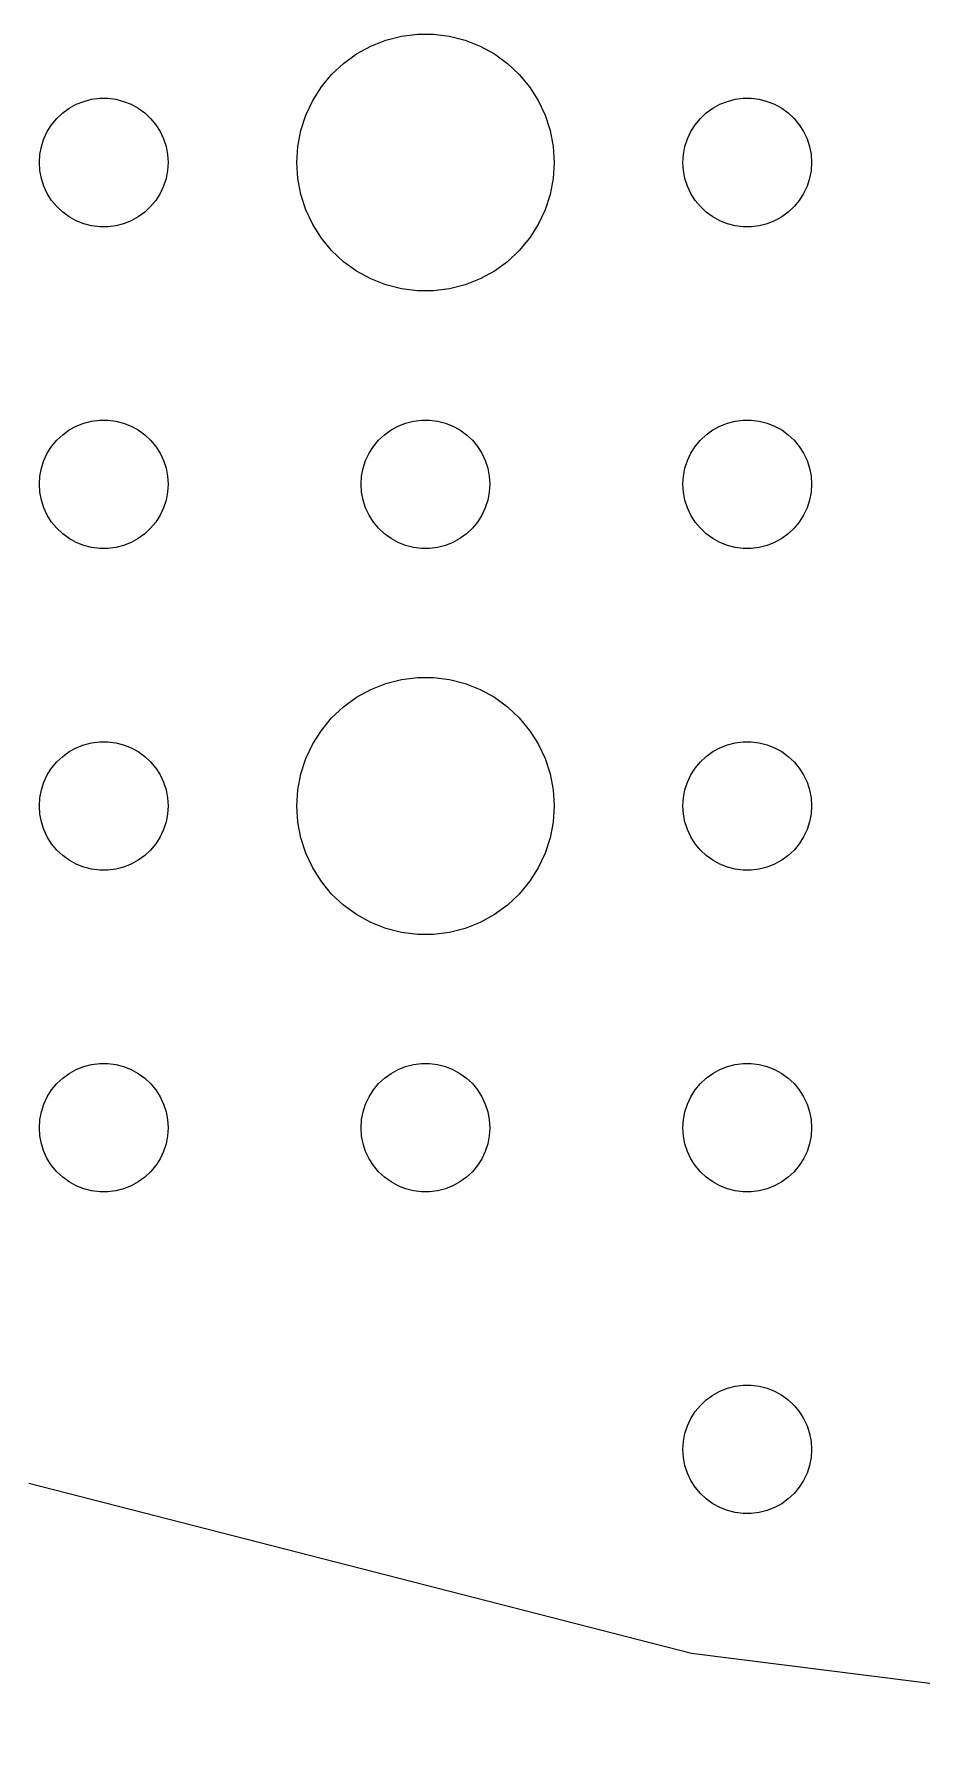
# Model space of a CAD drawing. Header units: metres. Extents: x -127 to 127, y -127 to 127.
# Drawn here: x -39.12 to -18.43, y -126.75 to -87.01 of the extents above; entities that cross this region are included whole.
import ezdxf

# ---------------------------------------------------------------- set-up
doc = ezdxf.new("R2010")
doc.units = ezdxf.units.M

msp = doc.modelspace()

# ---------------------------------------------------------------- linework, layer by layer
for p, q in [((-30.5621, -87.0531), (-30.1884, -87.0059)), ((-30.1884, -87.0059), (-29.8116, -87.0059)), ((-29.8116, -87.0059), (-29.4379, -87.0531)), ((-31.6075, -87.467), (-31.2773, -87.2855)), ((-31.2773, -87.2855), (-30.927, -87.1468)), ((-30.927, -87.1468), (-30.5621, -87.0531)), ((-29.4379, -87.0531), (-29.0729, -87.1468)), ((-29.0729, -87.1468), (-28.7227, -87.2855)), ((-28.7227, -87.2855), (-28.3925, -87.467)), ((-32.1869, -87.9464), (-31.9123, -87.6885)), ((-31.9123, -87.6885), (-31.6075, -87.467)), ((-28.3925, -87.467), (-28.0877, -87.6885)), ((-28.0877, -87.6885), (-27.8131, -87.9464)), ((-32.427, -88.2366), (-32.1869, -87.9464)), ((-27.8131, -87.9464), (-27.5729, -88.2366)), ((-38.1387, -88.6428), (-37.9635, -88.5734)), ((-37.9635, -88.5734), (-37.7811, -88.5266)), ((-37.7811, -88.5266), (-37.5942, -88.503)), ((-37.5942, -88.503), (-37.4058, -88.503)), ((-37.4058, -88.503), (-37.2189, -88.5266)), ((-37.2189, -88.5266), (-37.0365, -88.5734)), ((-37.0365, -88.5734), (-36.8613, -88.6428)), ((-32.7893, -88.8956), (-32.6289, -88.5547)), ((-32.6289, -88.5547), (-32.427, -88.2366)), ((-27.5729, -88.2366), (-27.3711, -88.5547)), ((-27.3711, -88.5547), (-27.2107, -88.8956)), ((-23.1387, -88.6428), (-22.9635, -88.5734)), ((-22.9635, -88.5734), (-22.7811, -88.5266)), ((-22.7811, -88.5266), (-22.5942, -88.503)), ((-22.5942, -88.503), (-22.4058, -88.503)), ((-22.4058, -88.503), (-22.2189, -88.5266)), ((-22.2189, -88.5266), (-22.0365, -88.5734)), ((-22.0365, -88.5734), (-21.8613, -88.6428)), ((-38.7135, -89.1183), (-38.5934, -88.9732)), ((-38.5934, -88.9732), (-38.4561, -88.8442)), ((-38.4561, -88.8442), (-38.3037, -88.7335)), ((-38.3037, -88.7335), (-38.1387, -88.6428)), ((-36.8613, -88.6428), (-36.6963, -88.7335)), ((-36.6963, -88.7335), (-36.5439, -88.8442)), ((-36.5439, -88.8442), (-36.4065, -88.9732)), ((-36.4065, -88.9732), (-36.2865, -89.1183)), ((-32.9057, -89.2539), (-32.7893, -88.8956)), ((-27.2107, -88.8956), (-27.0942, -89.2539)), ((-23.7135, -89.1183), (-23.5934, -88.9732)), ((-23.5934, -88.9732), (-23.4561, -88.8442)), ((-23.4561, -88.8442), (-23.3037, -88.7335)), ((-23.3037, -88.7335), (-23.1387, -88.6428)), ((-21.8613, -88.6428), (-21.6963, -88.7335)), ((-21.6963, -88.7335), (-21.5439, -88.8442)), ((-21.5439, -88.8442), (-21.4065, -88.9732)), ((-21.4065, -88.9732), (-21.2865, -89.1183)), ((-38.8947, -89.4478), (-38.8145, -89.2774)), ((-38.8145, -89.2774), (-38.7135, -89.1183)), ((-36.2865, -89.1183), (-36.1855, -89.2774)), ((-36.1855, -89.2774), (-36.1053, -89.4478)), ((-32.9763, -89.624), (-32.9057, -89.2539)), ((-27.0942, -89.2539), (-27.0237, -89.624)), ((-23.8947, -89.4478), (-23.8145, -89.2774)), ((-23.8145, -89.2774), (-23.7135, -89.1183)), ((-21.2865, -89.1183), (-21.1855, -89.2774)), ((-21.1855, -89.2774), (-21.1053, -89.4478)), ((-39, -90), (-38.9882, -89.812)), ((-38.9882, -89.812), (-38.9529, -89.627)), ((-38.9529, -89.627), (-38.8947, -89.4478)), ((-36.1053, -89.4478), (-36.0471, -89.627)), ((-36.0471, -89.627), (-36.0118, -89.812)), ((-36.0118, -89.812), (-36, -90)), ((-33, -90), (-32.9763, -89.624)), ((-27.0237, -89.624), (-27, -90)), ((-24, -90), (-23.9882, -89.812)), ((-23.9882, -89.812), (-23.9529, -89.627)), ((-23.9529, -89.627), (-23.8947, -89.4478)), ((-21.1053, -89.4478), (-21.0471, -89.627)), ((-21.0471, -89.627), (-21.0118, -89.812)), ((-21.0118, -89.812), (-21, -90)), ((-38.9882, -90.188), (-39, -90)), ((-38.9529, -90.373), (-38.9882, -90.188)), ((-36.0118, -90.188), (-36.0471, -90.373)), ((-36, -90), (-36.0118, -90.188)), ((-32.9763, -90.376), (-33, -90)), ((-27, -90), (-27.0237, -90.376)), ((-23.9882, -90.188), (-24, -90)), ((-23.9529, -90.373), (-23.9882, -90.188)), ((-21.0118, -90.188), (-21.0471, -90.373)), ((-21, -90), (-21.0118, -90.188)), ((-38.8947, -90.5522), (-38.9529, -90.373)), ((-38.8145, -90.7226), (-38.8947, -90.5522)), ((-36.1053, -90.5522), (-36.1855, -90.7226)), ((-36.0471, -90.373), (-36.1053, -90.5522)), ((-32.9057, -90.7461), (-32.9763, -90.376)), ((-27.0237, -90.376), (-27.0942, -90.7461)), ((-23.8947, -90.5522), (-23.9529, -90.373)), ((-23.8145, -90.7226), (-23.8947, -90.5522)), ((-21.1053, -90.5522), (-21.1855, -90.7226)), ((-21.0471, -90.373), (-21.1053, -90.5522)), ((-38.7135, -90.8817), (-38.8145, -90.7226)), ((-38.5934, -91.0268), (-38.7135, -90.8817)), ((-36.2865, -90.8817), (-36.4065, -91.0268)), ((-36.1855, -90.7226), (-36.2865, -90.8817)), ((-32.7893, -91.1044), (-32.9057, -90.7461)), ((-27.0942, -90.7461), (-27.2107, -91.1044)), ((-23.7135, -90.8817), (-23.8145, -90.7226)), ((-23.5934, -91.0268), (-23.7135, -90.8817)), ((-21.2865, -90.8817), (-21.4065, -91.0268)), ((-21.1855, -90.7226), (-21.2865, -90.8817)), ((-38.4561, -91.1558), (-38.5934, -91.0268)), ((-38.3037, -91.2665), (-38.4561, -91.1558)), ((-38.1387, -91.3572), (-38.3037, -91.2665)), ((-37.9635, -91.4266), (-38.1387, -91.3572)), ((-36.8613, -91.3572), (-37.0365, -91.4266)), ((-36.6963, -91.2665), (-36.8613, -91.3572)), ((-36.5439, -91.1558), (-36.6963, -91.2665)), ((-36.4065, -91.0268), (-36.5439, -91.1558)), ((-32.6289, -91.4453), (-32.7893, -91.1044)), ((-27.2107, -91.1044), (-27.3711, -91.4453)), ((-23.4561, -91.1558), (-23.5934, -91.0268)), ((-23.3037, -91.2665), (-23.4561, -91.1558)), ((-23.1387, -91.3572), (-23.3037, -91.2665)), ((-22.9635, -91.4266), (-23.1387, -91.3572)), ((-21.8613, -91.3572), (-22.0365, -91.4266)), ((-21.6963, -91.2665), (-21.8613, -91.3572)), ((-21.5439, -91.1558), (-21.6963, -91.2665)), ((-21.4065, -91.0268), (-21.5439, -91.1558)), ((-37.7811, -91.4734), (-37.9635, -91.4266)), ((-37.5942, -91.497), (-37.7811, -91.4734)), ((-37.4058, -91.497), (-37.5942, -91.497)), ((-37.2189, -91.4734), (-37.4058, -91.497)), ((-37.0365, -91.4266), (-37.2189, -91.4734)), ((-32.427, -91.7634), (-32.6289, -91.4453)), ((-32.1869, -92.0536), (-32.427, -91.7634)), ((-27.5729, -91.7634), (-27.8131, -92.0536)), ((-27.3711, -91.4453), (-27.5729, -91.7634)), ((-22.7811, -91.4734), (-22.9635, -91.4266)), ((-22.5942, -91.497), (-22.7811, -91.4734)), ((-22.4058, -91.497), (-22.5942, -91.497)), ((-22.2189, -91.4734), (-22.4058, -91.497)), ((-22.0365, -91.4266), (-22.2189, -91.4734)), ((-31.9123, -92.3115), (-32.1869, -92.0536)), ((-27.8131, -92.0536), (-28.0877, -92.3115)), ((-31.6075, -92.533), (-31.9123, -92.3115)), ((-31.2773, -92.7145), (-31.6075, -92.533)), ((-28.3925, -92.533), (-28.7227, -92.7145)), ((-28.0877, -92.3115), (-28.3925, -92.533)), ((-30.927, -92.8532), (-31.2773, -92.7145)), ((-30.5621, -92.9469), (-30.927, -92.8532)), ((-30.1884, -92.9941), (-30.5621, -92.9469)), ((-29.8116, -92.9941), (-30.1884, -92.9941)), ((-29.4379, -92.9469), (-29.8116, -92.9941)), ((-29.0729, -92.8532), (-29.4379, -92.9469)), ((-28.7227, -92.7145), (-29.0729, -92.8532)), ((-38.3037, -96.2335), (-38.1387, -96.1428)), ((-38.1387, -96.1428), (-37.9635, -96.0734)), ((-37.9635, -96.0734), (-37.7811, -96.0266)), ((-37.7811, -96.0266), (-37.5942, -96.003)), ((-37.5942, -96.003), (-37.4058, -96.003)), ((-37.4058, -96.003), (-37.2189, -96.0266)), ((-37.2189, -96.0266), (-37.0365, -96.0734)), ((-37.0365, -96.0734), (-36.8613, -96.1428)), ((-36.8613, -96.1428), (-36.6963, -96.2335)), ((-30.8037, -96.2335), (-30.6387, -96.1428)), ((-30.6387, -96.1428), (-30.4635, -96.0734)), ((-30.4635, -96.0734), (-30.2811, -96.0266)), ((-30.2811, -96.0266), (-30.0942, -96.003)), ((-30.0942, -96.003), (-29.9058, -96.003)), ((-29.9058, -96.003), (-29.7189, -96.0266)), ((-29.7189, -96.0266), (-29.5365, -96.0734)), ((-29.5365, -96.0734), (-29.3613, -96.1428)), ((-29.3613, -96.1428), (-29.1963, -96.2335)), ((-23.3037, -96.2335), (-23.1387, -96.1428)), ((-23.1387, -96.1428), (-22.9635, -96.0734)), ((-22.9635, -96.0734), (-22.7811, -96.0266)), ((-22.7811, -96.0266), (-22.5942, -96.003)), ((-22.5942, -96.003), (-22.4058, -96.003)), ((-22.4058, -96.003), (-22.2189, -96.0266)), ((-22.2189, -96.0266), (-22.0365, -96.0734)), ((-22.0365, -96.0734), (-21.8613, -96.1428)), ((-21.8613, -96.1428), (-21.6963, -96.2335)), ((-38.7135, -96.6183), (-38.5934, -96.4732)), ((-38.5934, -96.4732), (-38.4561, -96.3442)), ((-38.4561, -96.3442), (-38.3037, -96.2335)), ((-36.6963, -96.2335), (-36.5439, -96.3442)), ((-36.5439, -96.3442), (-36.4065, -96.4732)), ((-36.4065, -96.4732), (-36.2865, -96.6183)), ((-31.2135, -96.6183), (-31.0934, -96.4732)), ((-31.0934, -96.4732), (-30.9561, -96.3442)), ((-30.9561, -96.3442), (-30.8037, -96.2335)), ((-29.1963, -96.2335), (-29.0439, -96.3442)), ((-29.0439, -96.3442), (-28.9065, -96.4732)), ((-28.9065, -96.4732), (-28.7865, -96.6183)), ((-23.7135, -96.6183), (-23.5934, -96.4732)), ((-23.5934, -96.4732), (-23.4561, -96.3442)), ((-23.4561, -96.3442), (-23.3037, -96.2335)), ((-21.6963, -96.2335), (-21.5439, -96.3442)), ((-21.5439, -96.3442), (-21.4065, -96.4732)), ((-21.4065, -96.4732), (-21.2865, -96.6183)), ((-38.9529, -97.127), (-38.8947, -96.9478)), ((-38.8947, -96.9478), (-38.8145, -96.7774)), ((-38.8145, -96.7774), (-38.7135, -96.6183)), ((-36.2865, -96.6183), (-36.1855, -96.7774)), ((-36.1855, -96.7774), (-36.1053, -96.9478)), ((-36.1053, -96.9478), (-36.0471, -97.127)), ((-31.4529, -97.127), (-31.3947, -96.9478)), ((-31.3947, -96.9478), (-31.3145, -96.7774)), ((-31.3145, -96.7774), (-31.2135, -96.6183)), ((-28.7865, -96.6183), (-28.6855, -96.7774)), ((-28.6855, -96.7774), (-28.6053, -96.9478)), ((-28.6053, -96.9478), (-28.5471, -97.127)), ((-23.9529, -97.127), (-23.8947, -96.9478)), ((-23.8947, -96.9478), (-23.8145, -96.7774)), ((-23.8145, -96.7774), (-23.7135, -96.6183)), ((-21.2865, -96.6183), (-21.1855, -96.7774)), ((-21.1855, -96.7774), (-21.1053, -96.9478)), ((-21.1053, -96.9478), (-21.0471, -97.127)), ((-39, -97.5), (-38.9882, -97.312)), ((-38.9882, -97.312), (-38.9529, -97.127)), ((-36.0471, -97.127), (-36.0118, -97.312)), ((-36.0118, -97.312), (-36, -97.5)), ((-31.5, -97.5), (-31.4882, -97.312)), ((-31.4882, -97.312), (-31.4529, -97.127)), ((-28.5471, -97.127), (-28.5118, -97.312)), ((-28.5118, -97.312), (-28.5, -97.5)), ((-24, -97.5), (-23.9882, -97.312)), ((-23.9882, -97.312), (-23.9529, -97.127)), ((-21.0471, -97.127), (-21.0118, -97.312)), ((-21.0118, -97.312), (-21, -97.5)), ((-38.9882, -97.688), (-39, -97.5)), ((-38.9529, -97.873), (-38.9882, -97.688)), ((-36.0118, -97.688), (-36.0471, -97.873)), ((-36, -97.5), (-36.0118, -97.688)), ((-31.4882, -97.688), (-31.5, -97.5)), ((-31.4529, -97.873), (-31.4882, -97.688)), ((-28.5118, -97.688), (-28.5471, -97.873)), ((-28.5, -97.5), (-28.5118, -97.688)), ((-23.9882, -97.688), (-24, -97.5)), ((-23.9529, -97.873), (-23.9882, -97.688)), ((-21.0118, -97.688), (-21.0471, -97.873)), ((-21, -97.5), (-21.0118, -97.688)), ((-38.8947, -98.0522), (-38.9529, -97.873)), ((-38.8145, -98.2226), (-38.8947, -98.0522)), ((-36.1053, -98.0522), (-36.1855, -98.2226)), ((-36.0471, -97.873), (-36.1053, -98.0522)), ((-31.3947, -98.0522), (-31.4529, -97.873)), ((-31.3145, -98.2226), (-31.3947, -98.0522)), ((-28.6053, -98.0522), (-28.6855, -98.2226)), ((-28.5471, -97.873), (-28.6053, -98.0522)), ((-23.8947, -98.0522), (-23.9529, -97.873)), ((-23.8145, -98.2226), (-23.8947, -98.0522)), ((-21.1053, -98.0522), (-21.1855, -98.2226)), ((-21.0471, -97.873), (-21.1053, -98.0522)), ((-38.7135, -98.3817), (-38.8145, -98.2226)), ((-38.5934, -98.5268), (-38.7135, -98.3817)), ((-38.4561, -98.6558), (-38.5934, -98.5268)), ((-36.4065, -98.5268), (-36.5439, -98.6558)), ((-36.2865, -98.3817), (-36.4065, -98.5268)), ((-36.1855, -98.2226), (-36.2865, -98.3817)), ((-31.2135, -98.3817), (-31.3145, -98.2226)), ((-31.0934, -98.5268), (-31.2135, -98.3817)), ((-30.9561, -98.6558), (-31.0934, -98.5268)), ((-28.9065, -98.5268), (-29.0439, -98.6558)), ((-28.7865, -98.3817), (-28.9065, -98.5268)), ((-28.6855, -98.2226), (-28.7865, -98.3817)), ((-23.7135, -98.3817), (-23.8145, -98.2226)), ((-23.5934, -98.5268), (-23.7135, -98.3817)), ((-23.4561, -98.6558), (-23.5934, -98.5268)), ((-21.4065, -98.5268), (-21.5439, -98.6558)), ((-21.2865, -98.3817), (-21.4065, -98.5268)), ((-21.1855, -98.2226), (-21.2865, -98.3817)), ((-38.3037, -98.7665), (-38.4561, -98.6558)), ((-38.1387, -98.8572), (-38.3037, -98.7665)), ((-37.9635, -98.9266), (-38.1387, -98.8572)), ((-37.7811, -98.9734), (-37.9635, -98.9266)), ((-37.0365, -98.9266), (-37.2189, -98.9734)), ((-36.8613, -98.8572), (-37.0365, -98.9266)), ((-36.6963, -98.7665), (-36.8613, -98.8572)), ((-36.5439, -98.6558), (-36.6963, -98.7665)), ((-30.8037, -98.7665), (-30.9561, -98.6558)), ((-30.6387, -98.8572), (-30.8037, -98.7665)), ((-30.4635, -98.9266), (-30.6387, -98.8572)), ((-30.2811, -98.9734), (-30.4635, -98.9266)), ((-29.5365, -98.9266), (-29.7189, -98.9734)), ((-29.3613, -98.8572), (-29.5365, -98.9266)), ((-29.1963, -98.7665), (-29.3613, -98.8572)), ((-29.0439, -98.6558), (-29.1963, -98.7665)), ((-23.3037, -98.7665), (-23.4561, -98.6558)), ((-23.1387, -98.8572), (-23.3037, -98.7665)), ((-22.9635, -98.9266), (-23.1387, -98.8572)), ((-22.7811, -98.9734), (-22.9635, -98.9266)), ((-22.0365, -98.9266), (-22.2189, -98.9734)), ((-21.8613, -98.8572), (-22.0365, -98.9266)), ((-21.6963, -98.7665), (-21.8613, -98.8572)), ((-21.5439, -98.6558), (-21.6963, -98.7665)), ((-37.5942, -98.997), (-37.7811, -98.9734)), ((-37.4058, -98.997), (-37.5942, -98.997)), ((-37.2189, -98.9734), (-37.4058, -98.997)), ((-30.0942, -98.997), (-30.2811, -98.9734)), ((-29.9058, -98.997), (-30.0942, -98.997)), ((-29.7189, -98.9734), (-29.9058, -98.997)), ((-22.5942, -98.997), (-22.7811, -98.9734)), ((-22.4058, -98.997), (-22.5942, -98.997)), ((-22.2189, -98.9734), (-22.4058, -98.997)), ((-30.927, -102.147), (-30.5621, -102.053)), ((-30.5621, -102.053), (-30.1884, -102.006)), ((-30.1884, -102.006), (-29.8116, -102.006)), ((-29.8116, -102.006), (-29.4379, -102.053)), ((-29.4379, -102.053), (-29.0729, -102.147)), ((-31.9123, -102.688), (-31.6075, -102.467)), ((-31.6075, -102.467), (-31.2773, -102.286)), ((-31.2773, -102.286), (-30.927, -102.147)), ((-29.0729, -102.147), (-28.7227, -102.286)), ((-28.7227, -102.286), (-28.3925, -102.467)), ((-28.3925, -102.467), (-28.0877, -102.688)), ((-32.1869, -102.946), (-31.9123, -102.688)), ((-28.0877, -102.688), (-27.8131, -102.946)), ((-32.6289, -103.555), (-32.427, -103.237)), ((-32.427, -103.237), (-32.1869, -102.946)), ((-27.8131, -102.946), (-27.5729, -103.237)), ((-27.5729, -103.237), (-27.3711, -103.555)), ((-38.3037, -103.734), (-38.1387, -103.643)), ((-38.1387, -103.643), (-37.9635, -103.573)), ((-37.9635, -103.573), (-37.7811, -103.527)), ((-37.7811, -103.527), (-37.5942, -103.503)), ((-37.5942, -103.503), (-37.4058, -103.503)), ((-37.4058, -103.503), (-37.2189, -103.527)), ((-37.2189, -103.527), (-37.0365, -103.573)), ((-37.0365, -103.573), (-36.8613, -103.643)), ((-36.8613, -103.643), (-36.6963, -103.734)), ((-32.7893, -103.896), (-32.6289, -103.555)), ((-27.3711, -103.555), (-27.2107, -103.896)), ((-23.3037, -103.734), (-23.1387, -103.643)), ((-23.1387, -103.643), (-22.9635, -103.573)), ((-22.9635, -103.573), (-22.7811, -103.527)), ((-22.7811, -103.527), (-22.5942, -103.503)), ((-22.5942, -103.503), (-22.4058, -103.503)), ((-22.4058, -103.503), (-22.2189, -103.527)), ((-22.2189, -103.527), (-22.0365, -103.573)), ((-22.0365, -103.573), (-21.8613, -103.643)), ((-21.8613, -103.643), (-21.6963, -103.734)), ((-38.8145, -104.277), (-38.7135, -104.118)), ((-38.7135, -104.118), (-38.5934, -103.973)), ((-38.5934, -103.973), (-38.4561, -103.844)), ((-38.4561, -103.844), (-38.3037, -103.734)), ((-36.6963, -103.734), (-36.5439, -103.844)), ((-36.5439, -103.844), (-36.4065, -103.973)), ((-36.4065, -103.973), (-36.2865, -104.118)), ((-36.2865, -104.118), (-36.1855, -104.277)), ((-32.9057, -104.254), (-32.7893, -103.896)), ((-27.2107, -103.896), (-27.0942, -104.254)), ((-23.8145, -104.277), (-23.7135, -104.118)), ((-23.7135, -104.118), (-23.5934, -103.973)), ((-23.5934, -103.973), (-23.4561, -103.844)), ((-23.4561, -103.844), (-23.3037, -103.734)), ((-21.6963, -103.734), (-21.5439, -103.844)), ((-21.5439, -103.844), (-21.4065, -103.973)), ((-21.4065, -103.973), (-21.2865, -104.118)), ((-21.2865, -104.118), (-21.1855, -104.277)), ((-38.9529, -104.627), (-38.8947, -104.448)), ((-38.8947, -104.448), (-38.8145, -104.277)), ((-36.1855, -104.277), (-36.1053, -104.448)), ((-36.1053, -104.448), (-36.0471, -104.627)), ((-32.9763, -104.624), (-32.9057, -104.254)), ((-27.0942, -104.254), (-27.0237, -104.624)), ((-23.9529, -104.627), (-23.8947, -104.448)), ((-23.8947, -104.448), (-23.8145, -104.277)), ((-21.1855, -104.277), (-21.1053, -104.448)), ((-21.1053, -104.448), (-21.0471, -104.627)), ((-39, -105), (-38.9882, -104.812)), ((-38.9882, -104.812), (-38.9529, -104.627)), ((-36.0471, -104.627), (-36.0118, -104.812)), ((-36.0118, -104.812), (-36, -105)), ((-33, -105), (-32.9763, -104.624)), ((-27.0237, -104.624), (-27, -105)), ((-24, -105), (-23.9882, -104.812)), ((-23.9882, -104.812), (-23.9529, -104.627)), ((-21.0471, -104.627), (-21.0118, -104.812)), ((-21.0118, -104.812), (-21, -105)), ((-38.9882, -105.188), (-39, -105)), ((-38.9529, -105.373), (-38.9882, -105.188)), ((-36.0118, -105.188), (-36.0471, -105.373)), ((-36, -105), (-36.0118, -105.188)), ((-32.9763, -105.376), (-33, -105)), ((-27, -105), (-27.0237, -105.376)), ((-23.9882, -105.188), (-24, -105)), ((-23.9529, -105.373), (-23.9882, -105.188)), ((-21.0118, -105.188), (-21.0471, -105.373)), ((-21, -105), (-21.0118, -105.188)), ((-38.8947, -105.552), (-38.9529, -105.373)), ((-38.8145, -105.723), (-38.8947, -105.552)), ((-36.1053, -105.552), (-36.1855, -105.723)), ((-36.0471, -105.373), (-36.1053, -105.552)), ((-32.9057, -105.746), (-32.9763, -105.376)), ((-27.0237, -105.376), (-27.0942, -105.746)), ((-23.8947, -105.552), (-23.9529, -105.373)), ((-23.8145, -105.723), (-23.8947, -105.552)), ((-21.1053, -105.552), (-21.1855, -105.723)), ((-21.0471, -105.373), (-21.1053, -105.552)), ((-38.7135, -105.882), (-38.8145, -105.723)), ((-38.5934, -106.027), (-38.7135, -105.882)), ((-38.4561, -106.156), (-38.5934, -106.027)), ((-36.4065, -106.027), (-36.5439, -106.156)), ((-36.2865, -105.882), (-36.4065, -106.027)), ((-36.1855, -105.723), (-36.2865, -105.882)), ((-32.7893, -106.104), (-32.9057, -105.746)), ((-32.6289, -106.445), (-32.7893, -106.104)), ((-27.2107, -106.104), (-27.3711, -106.445)), ((-27.0942, -105.746), (-27.2107, -106.104)), ((-23.7135, -105.882), (-23.8145, -105.723)), ((-23.5934, -106.027), (-23.7135, -105.882)), ((-23.4561, -106.156), (-23.5934, -106.027)), ((-21.4065, -106.027), (-21.5439, -106.156)), ((-21.2865, -105.882), (-21.4065, -106.027)), ((-21.1855, -105.723), (-21.2865, -105.882)), ((-38.3037, -106.266), (-38.4561, -106.156)), ((-38.1387, -106.357), (-38.3037, -106.266)), ((-37.9635, -106.427), (-38.1387, -106.357)), ((-37.7811, -106.473), (-37.9635, -106.427)), ((-37.5942, -106.497), (-37.7811, -106.473)), ((-37.4058, -106.497), (-37.5942, -106.497)), ((-37.2189, -106.473), (-37.4058, -106.497)), ((-37.0365, -106.427), (-37.2189, -106.473)), ((-36.8613, -106.357), (-37.0365, -106.427)), ((-36.6963, -106.266), (-36.8613, -106.357)), ((-36.5439, -106.156), (-36.6963, -106.266)), ((-32.427, -106.763), (-32.6289, -106.445)), ((-27.3711, -106.445), (-27.5729, -106.763)), ((-23.3037, -106.266), (-23.4561, -106.156)), ((-23.1387, -106.357), (-23.3037, -106.266)), ((-22.9635, -106.427), (-23.1387, -106.357)), ((-22.7811, -106.473), (-22.9635, -106.427)), ((-22.5942, -106.497), (-22.7811, -106.473)), ((-22.4058, -106.497), (-22.5942, -106.497)), ((-22.2189, -106.473), (-22.4058, -106.497)), ((-22.0365, -106.427), (-22.2189, -106.473)), ((-21.8613, -106.357), (-22.0365, -106.427)), ((-21.6963, -106.266), (-21.8613, -106.357)), ((-21.5439, -106.156), (-21.6963, -106.266)), ((-32.1869, -107.054), (-32.427, -106.763)), ((-27.5729, -106.763), (-27.8131, -107.054)), ((-31.9123, -107.312), (-32.1869, -107.054)), ((-27.8131, -107.054), (-28.0877, -107.312)), ((-31.6075, -107.533), (-31.9123, -107.312)), ((-31.2773, -107.714), (-31.6075, -107.533)), ((-28.3925, -107.533), (-28.7227, -107.714)), ((-28.0877, -107.312), (-28.3925, -107.533)), ((-30.927, -107.853), (-31.2773, -107.714)), ((-30.5621, -107.947), (-30.927, -107.853)), ((-30.1884, -107.994), (-30.5621, -107.947)), ((-29.8116, -107.994), (-30.1884, -107.994)), ((-29.4379, -107.947), (-29.8116, -107.994)), ((-29.0729, -107.853), (-29.4379, -107.947)), ((-28.7227, -107.714), (-29.0729, -107.853)), ((-38.4561, -111.344), (-38.3037, -111.234)), ((-38.3037, -111.234), (-38.1387, -111.143)), ((-38.1387, -111.143), (-37.9635, -111.073)), ((-37.9635, -111.073), (-37.7811, -111.027)), ((-37.7811, -111.027), (-37.5942, -111.003)), ((-37.5942, -111.003), (-37.4058, -111.003)), ((-37.4058, -111.003), (-37.2189, -111.027)), ((-37.2189, -111.027), (-37.0365, -111.073)), ((-37.0365, -111.073), (-36.8613, -111.143)), ((-36.8613, -111.143), (-36.6963, -111.234)), ((-36.6963, -111.234), (-36.5439, -111.344)), ((-30.9561, -111.344), (-30.8037, -111.234)), ((-30.8037, -111.234), (-30.6387, -111.143)), ((-30.6387, -111.143), (-30.4635, -111.073)), ((-30.4635, -111.073), (-30.2811, -111.027)), ((-30.2811, -111.027), (-30.0942, -111.003)), ((-30.0942, -111.003), (-29.9058, -111.003)), ((-29.9058, -111.003), (-29.7189, -111.027)), ((-29.7189, -111.027), (-29.5365, -111.073)), ((-29.5365, -111.073), (-29.3613, -111.143)), ((-29.3613, -111.143), (-29.1963, -111.234)), ((-29.1963, -111.234), (-29.0439, -111.344)), ((-23.4561, -111.344), (-23.3037, -111.234)), ((-23.3037, -111.234), (-23.1387, -111.143)), ((-23.1387, -111.143), (-22.9635, -111.073)), ((-22.9635, -111.073), (-22.7811, -111.027)), ((-22.7811, -111.027), (-22.5942, -111.003)), ((-22.5942, -111.003), (-22.4058, -111.003)), ((-22.4058, -111.003), (-22.2189, -111.027)), ((-22.2189, -111.027), (-22.0365, -111.073)), ((-22.0365, -111.073), (-21.8613, -111.143)), ((-21.8613, -111.143), (-21.6963, -111.234)), ((-21.6963, -111.234), (-21.5439, -111.344)), ((-38.8145, -111.777), (-38.7135, -111.618)), ((-38.7135, -111.618), (-38.5934, -111.473)), ((-38.5934, -111.473), (-38.4561, -111.344)), ((-36.5439, -111.344), (-36.4065, -111.473)), ((-36.4065, -111.473), (-36.2865, -111.618)), ((-36.2865, -111.618), (-36.1855, -111.777)), ((-31.3145, -111.777), (-31.2135, -111.618)), ((-31.2135, -111.618), (-31.0934, -111.473)), ((-31.0934, -111.473), (-30.9561, -111.344)), ((-29.0439, -111.344), (-28.9065, -111.473)), ((-28.9065, -111.473), (-28.7865, -111.618)), ((-28.7865, -111.618), (-28.6855, -111.777)), ((-23.8145, -111.777), (-23.7135, -111.618)), ((-23.7135, -111.618), (-23.5934, -111.473)), ((-23.5934, -111.473), (-23.4561, -111.344)), ((-21.5439, -111.344), (-21.4065, -111.473)), ((-21.4065, -111.473), (-21.2865, -111.618)), ((-21.2865, -111.618), (-21.1855, -111.777)), ((-38.9529, -112.127), (-38.8947, -111.948)), ((-38.8947, -111.948), (-38.8145, -111.777)), ((-36.1855, -111.777), (-36.1053, -111.948)), ((-36.1053, -111.948), (-36.0471, -112.127)), ((-31.4529, -112.127), (-31.3947, -111.948)), ((-31.3947, -111.948), (-31.3145, -111.777)), ((-28.6855, -111.777), (-28.6053, -111.948)), ((-28.6053, -111.948), (-28.5471, -112.127)), ((-23.9529, -112.127), (-23.8947, -111.948)), ((-23.8947, -111.948), (-23.8145, -111.777)), ((-21.1855, -111.777), (-21.1053, -111.948)), ((-21.1053, -111.948), (-21.0471, -112.127)), ((-39, -112.5), (-38.9882, -112.312)), ((-38.9882, -112.312), (-38.9529, -112.127)), ((-36.0471, -112.127), (-36.0118, -112.312)), ((-36.0118, -112.312), (-36, -112.5)), ((-31.5, -112.5), (-31.4882, -112.312)), ((-31.4882, -112.312), (-31.4529, -112.127)), ((-28.5471, -112.127), (-28.5118, -112.312)), ((-28.5118, -112.312), (-28.5, -112.5)), ((-24, -112.5), (-23.9882, -112.312)), ((-23.9882, -112.312), (-23.9529, -112.127)), ((-21.0471, -112.127), (-21.0118, -112.312)), ((-21.0118, -112.312), (-21, -112.5)), ((-38.9882, -112.688), (-39, -112.5)), ((-38.9529, -112.873), (-38.9882, -112.688)), ((-36.0118, -112.688), (-36.0471, -112.873)), ((-36, -112.5), (-36.0118, -112.688)), ((-31.4882, -112.688), (-31.5, -112.5)), ((-31.4529, -112.873), (-31.4882, -112.688)), ((-28.5118, -112.688), (-28.5471, -112.873)), ((-28.5, -112.5), (-28.5118, -112.688)), ((-23.9882, -112.688), (-24, -112.5)), ((-23.9529, -112.873), (-23.9882, -112.688)), ((-21.0118, -112.688), (-21.0471, -112.873)), ((-21, -112.5), (-21.0118, -112.688)), ((-38.8947, -113.052), (-38.9529, -112.873)), ((-38.8145, -113.223), (-38.8947, -113.052)), ((-38.7135, -113.382), (-38.8145, -113.223)), ((-36.1855, -113.223), (-36.2865, -113.382)), ((-36.1053, -113.052), (-36.1855, -113.223)), ((-36.0471, -112.873), (-36.1053, -113.052)), ((-31.3947, -113.052), (-31.4529, -112.873)), ((-31.3145, -113.223), (-31.3947, -113.052)), ((-31.2135, -113.382), (-31.3145, -113.223)), ((-28.6855, -113.223), (-28.7865, -113.382)), ((-28.6053, -113.052), (-28.6855, -113.223)), ((-28.5471, -112.873), (-28.6053, -113.052)), ((-23.8947, -113.052), (-23.9529, -112.873)), ((-23.8145, -113.223), (-23.8947, -113.052)), ((-23.7135, -113.382), (-23.8145, -113.223)), ((-21.1855, -113.223), (-21.2865, -113.382)), ((-21.1053, -113.052), (-21.1855, -113.223)), ((-21.0471, -112.873), (-21.1053, -113.052)), ((-38.5934, -113.527), (-38.7135, -113.382)), ((-38.4561, -113.656), (-38.5934, -113.527)), ((-38.3037, -113.766), (-38.4561, -113.656)), ((-36.5439, -113.656), (-36.6963, -113.766)), ((-36.4065, -113.527), (-36.5439, -113.656)), ((-36.2865, -113.382), (-36.4065, -113.527)), ((-31.0934, -113.527), (-31.2135, -113.382)), ((-30.9561, -113.656), (-31.0934, -113.527)), ((-30.8037, -113.766), (-30.9561, -113.656)), ((-29.0439, -113.656), (-29.1963, -113.766)), ((-28.9065, -113.527), (-29.0439, -113.656)), ((-28.7865, -113.382), (-28.9065, -113.527)), ((-23.5934, -113.527), (-23.7135, -113.382)), ((-23.4561, -113.656), (-23.5934, -113.527)), ((-23.3037, -113.766), (-23.4561, -113.656)), ((-21.5439, -113.656), (-21.6963, -113.766)), ((-21.4065, -113.527), (-21.5439, -113.656)), ((-21.2865, -113.382), (-21.4065, -113.527)), ((-38.1387, -113.857), (-38.3037, -113.766)), ((-37.9635, -113.927), (-38.1387, -113.857)), ((-37.7811, -113.973), (-37.9635, -113.927)), ((-37.5942, -113.997), (-37.7811, -113.973)), ((-37.4058, -113.997), (-37.5942, -113.997)), ((-37.2189, -113.973), (-37.4058, -113.997)), ((-37.0365, -113.927), (-37.2189, -113.973)), ((-36.8613, -113.857), (-37.0365, -113.927)), ((-36.6963, -113.766), (-36.8613, -113.857)), ((-30.6387, -113.857), (-30.8037, -113.766)), ((-30.4635, -113.927), (-30.6387, -113.857)), ((-30.2811, -113.973), (-30.4635, -113.927)), ((-30.0942, -113.997), (-30.2811, -113.973)), ((-29.9058, -113.997), (-30.0942, -113.997)), ((-29.7189, -113.973), (-29.9058, -113.997)), ((-29.5365, -113.927), (-29.7189, -113.973)), ((-29.3613, -113.857), (-29.5365, -113.927)), ((-29.1963, -113.766), (-29.3613, -113.857)), ((-23.1387, -113.857), (-23.3037, -113.766)), ((-22.9635, -113.927), (-23.1387, -113.857)), ((-22.7811, -113.973), (-22.9635, -113.927)), ((-22.5942, -113.997), (-22.7811, -113.973)), ((-22.4058, -113.997), (-22.5942, -113.997)), ((-22.2189, -113.973), (-22.4058, -113.997)), ((-22.0365, -113.927), (-22.2189, -113.973)), ((-21.8613, -113.857), (-22.0365, -113.927)), ((-21.6963, -113.766), (-21.8613, -113.857)), ((-23.4561, -118.844), (-23.3037, -118.734)), ((-23.3037, -118.734), (-23.1387, -118.643)), ((-23.1387, -118.643), (-22.9635, -118.573)), ((-22.9635, -118.573), (-22.7811, -118.527)), ((-22.7811, -118.527), (-22.5942, -118.503)), ((-22.5942, -118.503), (-22.4058, -118.503)), ((-22.4058, -118.503), (-22.2189, -118.527)), ((-22.2189, -118.527), (-22.0365, -118.573)), ((-22.0365, -118.573), (-21.8613, -118.643)), ((-21.8613, -118.643), (-21.6963, -118.734)), ((-21.6963, -118.734), (-21.5439, -118.844)), ((-23.8145, -119.277), (-23.7135, -119.118)), ((-23.7135, -119.118), (-23.5934, -118.973)), ((-23.5934, -118.973), (-23.4561, -118.844)), ((-21.5439, -118.844), (-21.4065, -118.973)), ((-21.4065, -118.973), (-21.2865, -119.118)), ((-21.2865, -119.118), (-21.1855, -119.277)), ((-23.9529, -119.627), (-23.8947, -119.448)), ((-23.8947, -119.448), (-23.8145, -119.277)), ((-21.1855, -119.277), (-21.1053, -119.448)), ((-21.1053, -119.448), (-21.0471, -119.627)), ((-24, -120), (-23.9882, -119.812)), ((-23.9882, -120.188), (-24, -120)), ((-23.9882, -119.812), (-23.9529, -119.627)), ((-21.0471, -119.627), (-21.0118, -119.812)), ((-21.0118, -119.812), (-21, -120)), ((-21, -120), (-21.0118, -120.188)), ((-23.9529, -120.373), (-23.9882, -120.188)), ((-23.8947, -120.552), (-23.9529, -120.373)), ((-21.0471, -120.373), (-21.1053, -120.552)), ((-21.0118, -120.188), (-21.0471, -120.373)), ((-39.2451, -120.784), (-23.7974, -124.75)), ((-23.8145, -120.723), (-23.8947, -120.552)), ((-23.7135, -120.882), (-23.8145, -120.723)), ((-21.1855, -120.723), (-21.2865, -120.882)), ((-21.1053, -120.552), (-21.1855, -120.723)), ((-23.5934, -121.027), (-23.7135, -120.882)), ((-23.4561, -121.156), (-23.5934, -121.027)), ((-23.3037, -121.266), (-23.4561, -121.156)), ((-21.5439, -121.156), (-21.6963, -121.266)), ((-21.4065, -121.027), (-21.5439, -121.156)), ((-21.2865, -120.882), (-21.4065, -121.027)), ((-23.1387, -121.357), (-23.3037, -121.266)), ((-22.9635, -121.427), (-23.1387, -121.357)), ((-22.7811, -121.473), (-22.9635, -121.427)), ((-22.5942, -121.497), (-22.7811, -121.473)), ((-22.4058, -121.497), (-22.5942, -121.497)), ((-22.2189, -121.473), (-22.4058, -121.497)), ((-22.0365, -121.427), (-22.2189, -121.473)), ((-21.8613, -121.357), (-22.0365, -121.427)), ((-21.6963, -121.266), (-21.8613, -121.357)), ((-23.7974, -124.75), (-7.9744, -126.749))]:
    msp.add_line(p, q)

doc.saveas('drawing.dxf')
